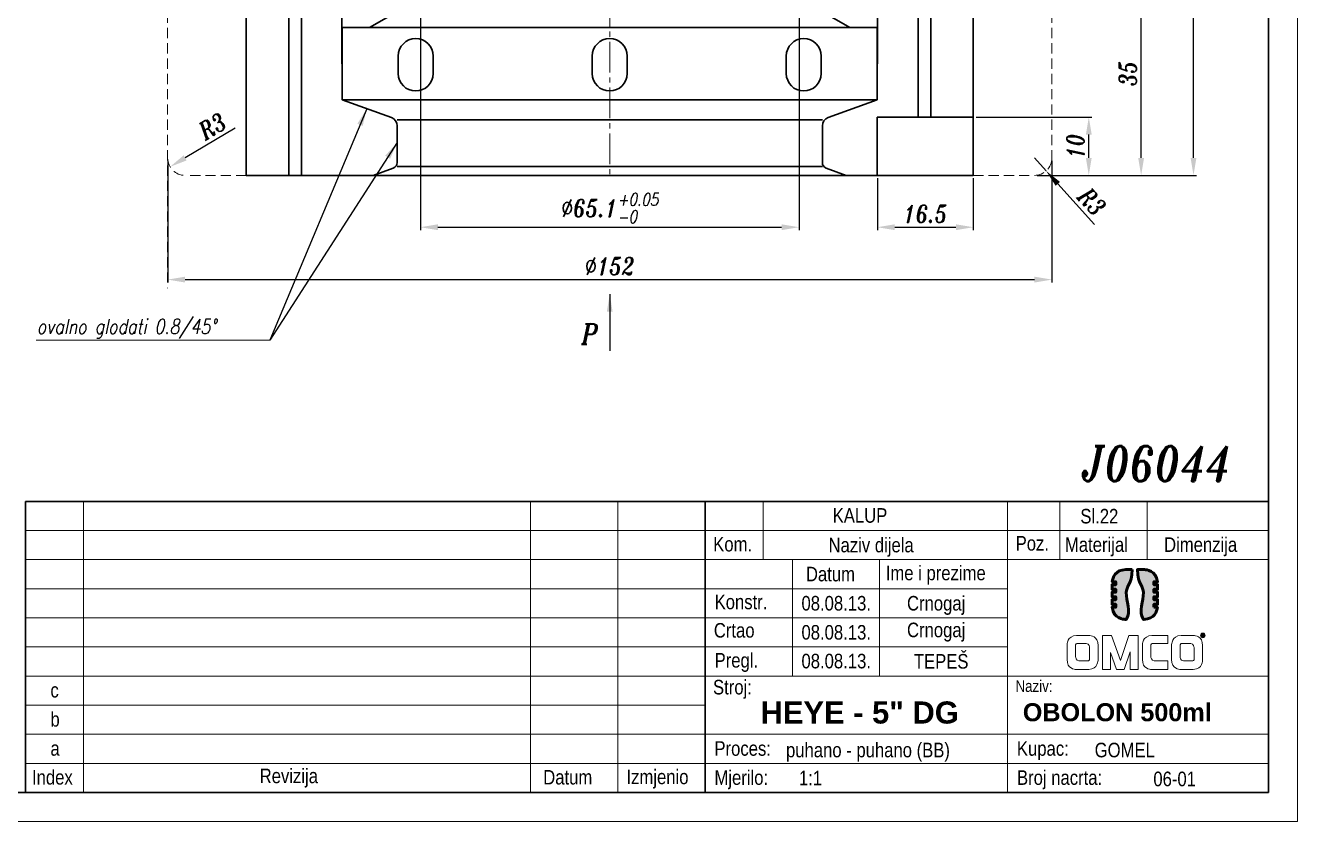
# Model space of a CAD drawing. Extents: x -234 to 800, y -95 to 506.
# Drawn here: x 212.8 to 431.5, y -94.1 to 42.6 of the extents above; entities that cross this region are included whole.
import ezdxf

# ---------------------------------------------------------------- set-up
doc = ezdxf.new("R2010")
doc.units = 0
doc.header["$LTSCALE"] = 7
doc.header["$MEASUREMENT"] = 0
doc.linetypes.add('CENTER2', pattern=[1.125, 0.75, -0.125, 0.125, -0.125])
doc.linetypes.add('HIDDEN', pattern=[0.375, 0.25, -0.125])
doc.layers.get('0').update_dxf_attribs({"linetype": 'CONTINUOUS', "lineweight": 15})
for name, color, linetype, lineweight in [('1', 1, 'CENTER2', 15), ('2', 2, 'HIDDEN', 15), ('3', 3, 'CONTINUOUS', 30), ('4', 5, 'CONTINUOUS', 50)]:
    doc.layers.add(name, color=color, linetype=linetype, lineweight=lineweight)
doc.styles.add('ITALICT', font='ITALICT.shx', dxfattribs={"width": 0.8, "height": 3})
doc.styles.get("Standard").update_dxf_attribs({"font": 'isocp.shx', "height": 3})
doc.styles.add('style2', font='swissc.ttf')
doc.dimstyles.get("Standard").update_dxf_attribs({"dimtxt": 3, "dimasz": 3, "dimexe": 0.5, "dimexo": 0.5, "dimgap": 0.8, "dimtad": 1, "dimdsep": 46, "dimtxsty": 'ITALICT', "dimcen": 0.09, "dimazin": 2, "dimtfac": 1, "dimtmove": 0, "dimatfit": 3, "dimfxl": 0, "dimtolj": 1, "dimtzin": 0, "dimarcsym": 0})

# ---------------------------------------------------------------- blocks, each defined once
blk = doc.blocks.new('*D34')
at = {"color": 0, "lineweight": -2}
for p, q in [((280.71, 46.83), (280.71, 7.47)), ((345.81, 46.83), (345.81, 7.47)), ((283.71, 7.97), (342.81, 7.97))]:
    blk.add_line(p, q, dxfattribs=at)
at = {"color": 0}
for points in [[(283.71, 8.47), (283.71, 7.47), (280.71, 7.97)], [(342.81, 8.47), (342.81, 7.47), (345.81, 7.97)]]:
    blk.add_solid(points, dxfattribs=at)
at = {"color": 0, "insert": (313.26, 11.25), "char_height": 3, "attachment_point": 5, "style": 'ITALICT'}
blk.add_mtext('\\A1;%%c65.1{}{\\H0.71x;\\C3;\\S+0.05^ -0;}', dxfattribs=at)
blk = doc.blocks.new('*D44')
at = {"color": 0, "lineweight": -2}
for p, q in [((368.94, 76.88), (414.11, 76.88)), ((413.61, 19.88), (413.61, 73.88)), ((386.76, 16.88), (414.11, 16.88))]:
    blk.add_line(p, q, dxfattribs=at)
at = {"color": 0}
for points in [[(413.11, 73.88), (414.11, 73.88), (413.61, 76.88)], [(413.11, 19.88), (414.11, 19.88), (413.61, 16.88)]]:
    blk.add_solid(points, dxfattribs=at)
at = {"color": 0, "insert": (411.31, 46.88), "char_height": 3, "attachment_point": 5, "rotation": 90, "style": 'ITALICT'}
blk.add_mtext('\\A1;60', dxfattribs=at)
blk = doc.blocks.new('*D47')
at = {"color": 0, "lineweight": -2}
for p, q in [((366.76, 51.88), (405.11, 51.88)), ((404.61, 19.88), (404.61, 48.88)), ((386.76, 16.88), (405.11, 16.88))]:
    blk.add_line(p, q, dxfattribs=at)
at = {"color": 0}
for points in [[(404.11, 48.88), (405.11, 48.88), (404.61, 51.88)], [(404.11, 19.88), (405.11, 19.88), (404.61, 16.88)]]:
    blk.add_solid(points, dxfattribs=at)
at = {"color": 0, "insert": (402.31, 34.38), "char_height": 3, "attachment_point": 5, "rotation": 90, "style": 'ITALICT'}
blk.add_mtext('\\A1;35', dxfattribs=at)
blk = doc.blocks.new('*D61')
at = {"color": 0, "lineweight": -2}
for p, q in [((237.26, 19.38), (237.26, -1.53)), ((389.26, 19.38), (389.26, -1.53)), ((240.26, -1.03), (386.26, -1.03))]:
    blk.add_line(p, q, dxfattribs=at)
at = {"color": 0}
for points in [[(240.26, -0.53), (240.26, -1.53), (237.26, -1.03)], [(386.26, -0.53), (386.26, -1.53), (389.26, -1.03)]]:
    blk.add_solid(points, dxfattribs=at)
at = {"color": 0, "insert": (313.26, 1.27), "char_height": 3, "attachment_point": 5, "style": 'ITALICT'}
blk.add_mtext('\\A1;%%c152', dxfattribs=at)
blk = doc.blocks.new('*D70')
at = {"color": 0, "lineweight": -2}
blk.add_line((248.86, 24.97), (240.26, 19.88), dxfattribs=at)
at = {"color": 0}
blk.add_solid([(240, 20.31), (240.51, 19.44), (237.67, 18.35)], dxfattribs=at)
at = {"color": 0, "insert": (244.94, 25.32), "char_height": 3, "attachment_point": 5, "rotation": 30.5991, "style": 'ITALICT'}
blk.add_mtext('\\A1;R3', dxfattribs=at)
blk = doc.blocks.new('*D92')
at = {"color": 0, "lineweight": -2}
for p, q in [((359.26, 16.38), (359.26, 7.47)), ((375.76, 16.38), (375.76, 7.47)), ((362.26, 7.97), (372.76, 7.97))]:
    blk.add_line(p, q, dxfattribs=at)
at = {"color": 0}
for points in [[(362.26, 8.47), (362.26, 7.47), (359.26, 7.97)], [(372.76, 8.47), (372.76, 7.47), (375.76, 7.97)]]:
    blk.add_solid(points, dxfattribs=at)
at = {"color": 0, "insert": (367.51, 10.27), "char_height": 3, "attachment_point": 5, "style": 'ITALICT'}
blk.add_mtext('\\A1;16.5', dxfattribs=at)
blk = doc.blocks.new('*D93')
at = {"color": 0, "lineweight": -2}
for p, q in [((386.26, 19.88), (388.27, 17.65)), ((396.58, 8.45), (390.28, 15.42))]:
    blk.add_line(p, q, dxfattribs=at)
at = {"color": 0}
blk.add_solid([(390.65, 15.76), (389.91, 15.09), (388.27, 17.65)], dxfattribs=at)
at = {"color": 0, "insert": (396.14, 12.37), "char_height": 3, "attachment_point": 5, "rotation": 312.1208, "style": 'ITALICT'}
blk.add_mtext('\\A1;R3', dxfattribs=at)
blk = doc.blocks.new('*D94')
at = {"color": 0, "lineweight": -2}
for p, q in [((376.26, 26.88), (396.11, 26.88)), ((395.61, 19.88), (395.61, 23.88)), ((386.76, 16.88), (396.11, 16.88))]:
    blk.add_line(p, q, dxfattribs=at)
at = {"color": 0}
for points in [[(395.11, 23.88), (396.11, 23.88), (395.61, 26.88)], [(395.11, 19.88), (396.11, 19.88), (395.61, 16.88)]]:
    blk.add_solid(points, dxfattribs=at)
at = {"color": 0, "insert": (393.31, 21.88), "char_height": 3, "attachment_point": 5, "rotation": 90, "style": 'ITALICT'}
blk.add_mtext('\\A1;10', dxfattribs=at)

msp = doc.modelspace()

# ---------------------------------------------------------------- hatches: boundary and pattern name
at = {"layer": '4'}
h = msp.add_hatch(color=142, dxfattribs=at)
edge = h.paths.add_edge_path()
edge.add_spline(control_points=[(399.6271, -57.3266), (399.6271, -57.3266), (399.6271, -57.3266), (399.6271, -57.3266), (399.6271, -57.3266), (399.8498, -59.2961), (401.5897, -59.3975), (401.8468, -59.3975), (401.8468, -59.3975), (401.8468, -59.3975), (402.0398, -59.3975), (402.0398, -59.3975), (402.0398, -59.3975), (402.9534, -58.0838), (402.0332, -56.1691), (402.0332, -54.8003), (402.0332, -54.8003), (402.0332, -53.7254), (402.9796, -53.4377), (403.0833, -50.8583), (403.0833, -50.8583), (401.9914, -50.8583), (401.9914, -50.8583), (401.9914, -50.8583), (400.1482, -50.8583), (399.728, -52.28), (399.632, -52.9292)], knot_values=[0.8095238, 0.8095238, 0.8095238, 0.8095238, 0.80952381, 0.80952381, 0.80952381, 0.80952381, 0.85714286, 0.85714286, 0.85714286, 0.85714286, 0.9047619, 0.9047619, 0.9047619, 0.9047619, 0.95238095, 0.95238095, 0.95238095, 0.95238095, 1, 1, 1, 1.04761905, 1.04761905, 1.04761905, 1.04761905, 1.0952381, 1.0952381, 1.0952381, 1.0952381], degree=3, periodic=0)
edge.add_spline(control_points=[(399.632, -52.9292), (399.632, -52.9292), (400.257, -52.9292), (400.257, -52.9292)], knot_values=[0.0952381, 0.0952381, 0.0952381, 0.0952381, 0.14285714, 0.14285714, 0.14285714, 0.14285714], degree=3, periodic=0)
edge.add_spline(control_points=[(400.257, -52.9292), (400.257, -52.9292), (400.257, -52.9292), (400.257, -52.9292), (400.257, -52.9292), (400.257, -52.9292), (400.257, -53.4522), (400.257, -53.4522)], knot_values=[0.14285714, 0.14285714, 0.14285714, 0.14285714, 0.14285714, 0.14285714, 0.14285714, 0.14285714, 0.19047619, 0.19047619, 0.19047619, 0.19047619], degree=3, periodic=0)
edge.add_spline(control_points=[(400.257, -53.4522), (400.257, -53.4522), (400.257, -53.4522), (400.257, -53.4522), (400.257, -53.4522), (400.257, -53.4522), (399.6033, -53.4522), (399.6033, -53.4522)], knot_values=[0.19047619, 0.19047619, 0.19047619, 0.19047619, 0.19047619, 0.19047619, 0.19047619, 0.19047619, 0.23809523, 0.23809523, 0.23809523, 0.23809523], degree=3, periodic=0)
edge.add_spline(control_points=[(399.6033, -53.4522), (399.6033, -53.4522), (399.6033, -53.4522), (399.6033, -53.4522), (399.6033, -53.4522), (399.6033, -53.4522), (399.6033, -54.2207), (399.6033, -54.2207)], knot_values=[0.23809523, 0.23809523, 0.23809523, 0.23809523, 0.23809524, 0.23809524, 0.23809524, 0.23809524, 0.28571428, 0.28571428, 0.28571428, 0.28571428], degree=3, periodic=0)
edge.add_spline(control_points=[(399.6033, -54.2207), (399.6033, -54.2207), (399.6033, -54.2207), (399.6033, -54.2207), (399.6033, -54.2207), (399.6033, -54.2207), (400.257, -54.2207), (400.257, -54.2207)], knot_values=[0.28571428, 0.28571428, 0.28571428, 0.28571428, 0.28571429, 0.28571429, 0.28571429, 0.28571429, 0.33333333, 0.33333333, 0.33333333, 0.33333333], degree=3, periodic=0)
edge.add_spline(control_points=[(400.257, -54.2207), (400.257, -54.2207), (400.257, -54.2207), (400.257, -54.2207), (400.257, -54.2207), (400.257, -54.2207), (400.257, -54.7436), (400.257, -54.7436)], knot_values=[0.33333333, 0.33333333, 0.33333333, 0.33333333, 0.33333333, 0.33333333, 0.33333333, 0.33333333, 0.38095238, 0.38095238, 0.38095238, 0.38095238], degree=3, periodic=0)
edge.add_spline(control_points=[(400.257, -54.7436), (400.257, -54.7436), (400.257, -54.7436), (400.257, -54.7436), (400.257, -54.7436), (400.257, -54.7436), (399.6033, -54.7436), (399.6033, -54.7436)], knot_values=[0.38095238, 0.38095238, 0.38095238, 0.38095238, 0.38095238, 0.38095238, 0.38095238, 0.38095238, 0.42857143, 0.42857143, 0.42857143, 0.42857143], degree=3, periodic=0)
edge.add_spline(control_points=[(399.6033, -54.7436), (399.6033, -54.7436), (399.6033, -54.7436), (399.6033, -54.7436), (399.6033, -54.7436), (399.6033, -54.7436), (399.6033, -55.5121), (399.6033, -55.5121)], knot_values=[0.42857143, 0.42857143, 0.42857143, 0.42857143, 0.42857143, 0.42857143, 0.42857143, 0.42857143, 0.47619047, 0.47619047, 0.47619047, 0.47619047], degree=3, periodic=0)
edge.add_spline(control_points=[(399.6033, -55.5121), (399.6033, -55.5121), (399.6033, -55.5121), (399.6033, -55.5121), (399.6033, -55.5121), (399.6033, -55.5121), (400.257, -55.5121), (400.257, -55.5121)], knot_values=[0.47619047, 0.47619047, 0.47619047, 0.47619047, 0.47619048, 0.47619048, 0.47619048, 0.47619048, 0.52380952, 0.52380952, 0.52380952, 0.52380952], degree=3, periodic=0)
edge.add_spline(control_points=[(400.257, -55.5121), (400.257, -55.5121), (400.257, -55.5121), (400.257, -55.5121), (400.257, -55.5121), (400.257, -55.5121), (400.257, -56.0351), (400.257, -56.0351)], knot_values=[0.52380952, 0.52380952, 0.52380952, 0.52380952, 0.52380952, 0.52380952, 0.52380952, 0.52380952, 0.57142857, 0.57142857, 0.57142857, 0.57142857], degree=3, periodic=0)
edge.add_spline(control_points=[(400.257, -56.0351), (400.257, -56.0351), (400.257, -56.0351), (400.257, -56.0351), (400.257, -56.0351), (400.257, -56.0351), (399.6033, -56.0351), (399.6033, -56.0351)], knot_values=[0.57142857, 0.57142857, 0.57142857, 0.57142857, 0.57142857, 0.57142857, 0.57142857, 0.57142857, 0.61904761, 0.61904761, 0.61904761, 0.61904761], degree=3, periodic=0)
edge.add_spline(control_points=[(399.6033, -56.0351), (399.6033, -56.0351), (399.6033, -56.0351), (399.6033, -56.0351), (399.6033, -56.0351), (399.6033, -56.0351), (399.6033, -56.8036), (399.6033, -56.8036)], knot_values=[0.61904761, 0.61904761, 0.61904761, 0.61904761, 0.61904762, 0.61904762, 0.61904762, 0.61904762, 0.66666666, 0.66666666, 0.66666666, 0.66666666], degree=3, periodic=0)
edge.add_spline(control_points=[(399.6033, -56.8036), (399.6033, -56.8036), (399.6033, -56.8036), (399.6033, -56.8036), (399.6033, -56.8036), (399.6033, -56.8036), (400.257, -56.8036), (400.257, -56.8036)], knot_values=[0.66666666, 0.66666666, 0.66666666, 0.66666666, 0.66666667, 0.66666667, 0.66666667, 0.66666667, 0.71428571, 0.71428571, 0.71428571, 0.71428571], degree=3, periodic=0)
edge.add_spline(control_points=[(400.257, -56.8036), (400.257, -56.8036), (400.257, -56.8036), (400.257, -56.8036), (400.257, -56.8036), (400.257, -56.8036), (400.257, -57.3266), (400.257, -57.3266)], knot_values=[0.71428571, 0.71428571, 0.71428571, 0.71428571, 0.71428571, 0.71428571, 0.71428571, 0.71428571, 0.76190476, 0.76190476, 0.76190476, 0.76190476], degree=3, periodic=0)
edge.add_spline(control_points=[(400.257, -57.3266), (400.257, -57.3266), (400.257, -57.3266), (400.257, -57.3266), (400.257, -57.3266), (400.257, -57.3266), (399.6271, -57.3266), (399.6271, -57.3266)], knot_values=[0.76190476, 0.76190476, 0.76190476, 0.76190476, 0.76190476, 0.76190476, 0.76190476, 0.76190476, 0.8095238, 0.8095238, 0.8095238, 0.8095238], degree=3, periodic=0)
h = msp.add_hatch(color=253, dxfattribs=at)
edge = h.paths.add_edge_path()
edge.add_spline(control_points=[(406.7946, -55.5121), (406.7946, -55.5121), (406.7946, -55.5121), (406.7946, -55.5121), (406.7946, -55.5121), (406.7946, -55.5121), (407.4483, -55.5121), (407.4483, -55.5121)], knot_values=[0.23809524, 0.23809524, 0.23809524, 0.23809524, 0.23809524, 0.23809524, 0.23809524, 0.23809524, 0.28571428, 0.28571428, 0.28571428, 0.28571428], degree=3, periodic=0)
edge.add_spline(control_points=[(407.4483, -55.5121), (407.4483, -55.5121), (407.4483, -55.5121), (407.4483, -55.5121), (407.4483, -55.5121), (407.4483, -55.5121), (407.4483, -54.7436), (407.4483, -54.7436)], knot_values=[0.28571428, 0.28571428, 0.28571428, 0.28571428, 0.28571429, 0.28571429, 0.28571429, 0.28571429, 0.33333333, 0.33333333, 0.33333333, 0.33333333], degree=3, periodic=0)
edge.add_spline(control_points=[(407.4483, -54.7436), (407.4483, -54.7436), (407.4483, -54.7436), (407.4483, -54.7436), (407.4483, -54.7436), (407.4483, -54.7436), (406.7946, -54.7436), (406.7946, -54.7436)], knot_values=[0.33333333, 0.33333333, 0.33333333, 0.33333333, 0.33333333, 0.33333333, 0.33333333, 0.33333333, 0.38095237, 0.38095237, 0.38095237, 0.38095237], degree=3, periodic=0)
edge.add_spline(control_points=[(406.7946, -54.7436), (406.7946, -54.7436), (406.7946, -54.7436), (406.7946, -54.7436), (406.7946, -54.7436), (406.7946, -54.7436), (406.7946, -54.2207), (406.7946, -54.2207)], knot_values=[0.38095237, 0.38095237, 0.38095237, 0.38095237, 0.38095238, 0.38095238, 0.38095238, 0.38095238, 0.42857143, 0.42857143, 0.42857143, 0.42857143], degree=3, periodic=0)
edge.add_spline(control_points=[(406.7946, -54.2207), (406.7946, -54.2207), (406.7946, -54.2207), (406.7946, -54.2207), (406.7946, -54.2207), (406.7946, -54.2207), (407.4483, -54.2207), (407.4483, -54.2207)], knot_values=[0.42857143, 0.42857143, 0.42857143, 0.42857143, 0.42857143, 0.42857143, 0.42857143, 0.42857143, 0.47619047, 0.47619047, 0.47619047, 0.47619047], degree=3, periodic=0)
edge.add_spline(control_points=[(407.4483, -54.2207), (407.4483, -54.2207), (407.4483, -54.2207), (407.4483, -54.2207), (407.4483, -54.2207), (407.4483, -54.2207), (407.4483, -53.4522), (407.4483, -53.4522)], knot_values=[0.47619047, 0.47619047, 0.47619047, 0.47619047, 0.47619048, 0.47619048, 0.47619048, 0.47619048, 0.52380952, 0.52380952, 0.52380952, 0.52380952], degree=3, periodic=0)
edge.add_spline(control_points=[(407.4483, -53.4522), (407.4483, -53.4522), (407.4483, -53.4522), (407.4483, -53.4522), (407.4483, -53.4522), (407.4483, -53.4522), (406.7946, -53.4522), (406.7946, -53.4522)], knot_values=[0.52380952, 0.52380952, 0.52380952, 0.52380952, 0.52380952, 0.52380952, 0.52380952, 0.52380952, 0.57142857, 0.57142857, 0.57142857, 0.57142857], degree=3, periodic=0)
edge.add_spline(control_points=[(406.7946, -53.4522), (406.7946, -53.4522), (406.7946, -53.4522), (406.7946, -53.4522), (406.7946, -53.4522), (406.7946, -53.4522), (406.7946, -52.9292), (406.7946, -52.9292)], knot_values=[0.57142857, 0.57142857, 0.57142857, 0.57142857, 0.57142857, 0.57142857, 0.57142857, 0.57142857, 0.61904761, 0.61904761, 0.61904761, 0.61904761], degree=3, periodic=0)
edge.add_spline(control_points=[(406.7946, -52.9292), (406.7946, -52.9292), (406.7946, -52.9292), (406.7946, -52.9292), (406.7946, -52.9292), (406.7946, -52.9292), (407.4226, -52.9292), (407.4226, -52.9292)], knot_values=[0.61904761, 0.61904761, 0.61904761, 0.61904761, 0.61904762, 0.61904762, 0.61904762, 0.61904762, 0.66666666, 0.66666666, 0.66666666, 0.66666666], degree=3, periodic=0)
edge.add_spline(control_points=[(407.4226, -52.9292), (407.4226, -52.9292), (407.4226, -52.9292), (407.4226, -52.9292), (407.4226, -52.9292), (407.1927, -50.9726), (405.4614, -50.8583), (405.2048, -50.8583), (405.2048, -50.8583), (405.2048, -50.8583), (403.968, -50.8583), (403.968, -50.8583)], knot_values=[0.66666666, 0.66666666, 0.66666666, 0.66666666, 0.66666667, 0.66666667, 0.66666667, 0.66666667, 0.71428571, 0.71428571, 0.71428571, 0.71428571, 0.76190476, 0.76190476, 0.76190476, 0.76190476], degree=3, periodic=0)
edge.add_spline(control_points=[(403.968, -50.8583), (403.968, -50.8583), (403.968, -50.8583), (403.968, -50.8583), (403.968, -50.8583), (404.0718, -53.4377), (405.0187, -53.7254), (405.0187, -54.8003), (405.0187, -54.8003), (405.0187, -56.1691), (404.0982, -58.0838), (405.0118, -59.3975), (405.0118, -59.3975), (405.0118, -59.3975), (405.0745, -59.3975), (405.0745, -59.3975), (405.0745, -59.3975), (406.9177, -59.3975), (407.3294, -57.9758), (407.4214, -57.3266)], knot_values=[0.76190476, 0.76190476, 0.76190476, 0.76190476, 0.76190476, 0.76190476, 0.76190476, 0.76190476, 0.80952381, 0.80952381, 0.80952381, 0.80952381, 0.85714286, 0.85714286, 0.85714286, 0.85714286, 0.9047619, 0.9047619, 0.9047619, 0.9047619, 0.95238095, 0.95238095, 0.95238095, 0.95238095], degree=3, periodic=0)
edge.add_spline(control_points=[(407.4214, -57.3266), (407.4214, -57.3266), (406.7946, -57.3266), (406.7946, -57.3266), (406.7946, -57.3266), (406.7946, -56.8036), (406.7946, -56.8036)], knot_values=[0.95238095, 0.95238095, 0.95238095, 0.95238095, 1, 1, 1, 1.04761905, 1.04761905, 1.04761905, 1.04761905], degree=3, periodic=0)
edge.add_spline(control_points=[(406.7946, -56.8036), (406.7946, -56.8036), (406.7946, -56.8036), (406.7946, -56.8036), (406.7946, -56.8036), (406.7946, -56.8036), (407.4483, -56.8036), (407.4483, -56.8036)], knot_values=[0.04761905, 0.04761905, 0.04761905, 0.04761905, 0.04761905, 0.04761905, 0.04761905, 0.04761905, 0.09523809, 0.09523809, 0.09523809, 0.09523809], degree=3, periodic=0)
edge.add_spline(control_points=[(407.4483, -56.8036), (407.4483, -56.8036), (407.4483, -56.8036), (407.4483, -56.8036), (407.4483, -56.8036), (407.4483, -56.8036), (407.4483, -56.0351), (407.4483, -56.0351)], knot_values=[0.09523809, 0.09523809, 0.09523809, 0.09523809, 0.0952381, 0.0952381, 0.0952381, 0.0952381, 0.14285714, 0.14285714, 0.14285714, 0.14285714], degree=3, periodic=0)
edge.add_spline(control_points=[(407.4483, -56.0351), (407.4483, -56.0351), (407.4483, -56.0351), (407.4483, -56.0351), (407.4483, -56.0351), (407.4483, -56.0351), (406.7946, -56.0351), (406.7946, -56.0351)], knot_values=[0.14285714, 0.14285714, 0.14285714, 0.14285714, 0.14285714, 0.14285714, 0.14285714, 0.14285714, 0.19047619, 0.19047619, 0.19047619, 0.19047619], degree=3, periodic=0)
edge.add_spline(control_points=[(406.7946, -56.0351), (406.7946, -56.0351), (406.7946, -56.0351), (406.7946, -56.0351), (406.7946, -56.0351), (406.7946, -56.0351), (406.7946, -55.5121), (406.7946, -55.5121)], knot_values=[0.19047619, 0.19047619, 0.19047619, 0.19047619, 0.19047619, 0.19047619, 0.19047619, 0.19047619, 0.23809524, 0.23809524, 0.23809524, 0.23809524], degree=3, periodic=0)

# ---------------------------------------------------------------- linework, layer by layer
for p, q in [((431.4997, 506.465), (431.4997, -94.1371)), ((214.6292, -11.4259), (254.8282, -11.4259)), ((222.8161, -39.1371), (222.8161, -89.1371)), ((299.6579, -39.1371), (299.6579, -89.1371)), ((314.6579, -39.1371), (314.6579, -89.1371)), ((339.6579, -39.1371), (339.6579, -49.1371)), ((381.6579, -39.1371), (381.6579, -89.1371)), ((390.6579, -39.1371), (390.6579, -49.1371)), ((405.6579, -39.1371), (405.6579, -49.1371)), ((212.8161, -44.1371), (426.4997, -44.1371)), ((426.4997, -49.1371), (212.8161, -49.1371)), ((344.6579, -49.1371), (344.6579, -69.1371)), ((359.6579, -49.1371), (359.6579, -69.1371)), ((212.8161, -54.1371), (381.6579, -54.1371)), ((212.8161, -59.1371), (381.6579, -59.1371)), ((212.8161, -64.1371), (381.6579, -64.1371)), ((212.8161, -69.1371), (426.4997, -69.1371)), ((329.6579, -74.1371), (212.8161, -74.1371)), ((212.8161, -79.1371), (426.4997, -79.1371)), ((212.8161, -84.1371), (426.4997, -84.1371)), ((11.4997, -94.1371), (431.4997, -94.1371))]:
    msp.add_line(p, q)
for points, knots in [([(395.5926, -67.9977), (395.5926, -67.9977), (393.395, -67.9977), (393.395, -67.9977), (393.395, -67.9977), (393.2078, -67.9977), (391.8675, -67.9191), (391.8675, -66.2929), (391.8675, -66.2929), (391.8675, -66.2929), (391.8675, -63.8095), (391.8675, -63.8095), (391.8675, -63.8095), (391.8675, -63.8095), (391.8675, -62.1834), (393.4934, -62.1834), (393.4934, -62.1834), (393.4934, -62.1834), (395.6813, -62.1834), (395.6813, -62.1834), (395.6813, -62.1834), (395.8685, -62.1834), (397.2088, -62.2722), (397.2088, -63.8982), (397.2088, -63.8982), (397.2088, -63.8982), (397.2088, -66.3717), (397.2088, -66.3717), (397.2088, -66.3717), (397.2088, -66.3717), (397.2187, -67.9977), (395.5926, -67.9977)], [0, 0, 0, 0, 0.125, 0.125, 0.125, 0.125, 0.25, 0.25, 0.25, 0.25, 0.375, 0.375, 0.375, 0.375, 0.5, 0.5, 0.5, 0.5, 0.625, 0.625, 0.625, 0.625, 0.75, 0.75, 0.75, 0.75, 0.875, 0.875, 0.875, 0.875, 1, 1, 1, 1]), ([(402.7472, -67.9977), (402.7472, -67.9977), (402.7472, -64.9526), (402.7472, -64.9526), (402.7472, -64.9526), (402.7472, -64.9526), (401.6829, -67.9977), (401.6829, -67.9977), (401.6829, -67.9977), (401.6829, -67.9977), (400.4017, -67.9977), (400.4017, -67.9977), (400.4017, -67.9977), (400.4017, -67.9977), (399.3178, -65.0904), (399.3178, -65.0904), (399.3178, -65.0904), (399.3178, -65.0904), (399.3178, -67.9977), (399.3178, -67.9977), (399.3178, -67.9977), (399.3178, -67.9977), (397.9478, -67.9977), (397.9478, -67.9977), (397.9478, -67.9977), (397.9478, -67.9977), (397.9478, -62.1834), (397.9478, -62.1834), (397.9478, -62.1834), (397.9478, -62.1834), (399.5344, -62.1834), (399.5344, -62.1834), (399.5344, -62.1834), (399.5344, -62.1834), (401.0619, -66.4704), (401.0619, -66.4704), (401.0619, -66.4704), (401.0619, -66.4704), (402.5205, -62.1834), (402.5205, -62.1834), (402.5205, -62.1834), (402.5205, -62.1834), (404.0778, -62.1834), (404.0778, -62.1834), (404.0778, -62.1834), (404.0778, -62.1834), (404.0778, -67.9977), (404.0778, -67.9977), (404.0778, -67.9977), (404.0778, -67.9977), (402.7472, -67.9977), (402.7472, -67.9977)], [0, 0, 0, 0, 0.07692308, 0.07692308, 0.07692308, 0.07692308, 0.15384615, 0.15384615, 0.15384615, 0.15384615, 0.23076923, 0.23076923, 0.23076923, 0.23076923, 0.30769231, 0.30769231, 0.30769231, 0.30769231, 0.38461538, 0.38461538, 0.38461538, 0.38461538, 0.46153846, 0.46153846, 0.46153846, 0.46153846, 0.53846154, 0.53846154, 0.53846154, 0.53846154, 0.61538462, 0.61538462, 0.61538462, 0.61538462, 0.69230769, 0.69230769, 0.69230769, 0.69230769, 0.76923077, 0.76923077, 0.76923077, 0.76923077, 0.84615385, 0.84615385, 0.84615385, 0.84615385, 0.92307692, 0.92307692, 0.92307692, 0.92307692, 1, 1, 1, 1]), ([(409.2024, -66.5197), (409.2024, -66.5197), (406.8665, -66.5197), (406.8665, -66.5197), (406.8665, -66.5197), (406.2948, -66.5197), (406.2948, -65.8592), (406.2948, -65.8592), (406.2948, -65.8592), (406.2948, -65.8592), (406.2948, -63.7602), (406.2948, -63.7602), (406.2948, -63.7602), (406.2948, -63.573), (406.4822, -63.5632), (406.4822, -63.5632), (406.4822, -63.5632), (406.4822, -63.5632), (409.2024, -63.5632), (409.2024, -63.5632), (409.2024, -63.5632), (409.2024, -63.5632), (409.2024, -62.1834), (409.2024, -62.1834), (409.2024, -62.1834), (409.2024, -62.1834), (406.4429, -62.1834), (406.4429, -62.1834), (406.4429, -62.1834), (404.8168, -62.1834), (404.8168, -63.8095), (404.8168, -63.8095), (404.8168, -63.8095), (404.8168, -63.8095), (404.8168, -66.2929), (404.8168, -66.2929), (404.8168, -66.2929), (404.8168, -67.9191), (406.157, -67.9977), (406.3442, -67.9977), (406.3442, -67.9977), (406.3442, -67.9977), (409.2024, -67.9977), (409.2024, -67.9977), (409.2024, -67.9977), (409.2024, -67.9977), (409.2024, -66.5197), (409.2024, -66.5197)], [0, 0, 0, 0, 0.08333333, 0.08333333, 0.08333333, 0.08333333, 0.16666667, 0.16666667, 0.16666667, 0.16666667, 0.25, 0.25, 0.25, 0.25, 0.33333333, 0.33333333, 0.33333333, 0.33333333, 0.41666667, 0.41666667, 0.41666667, 0.41666667, 0.5, 0.5, 0.5, 0.5, 0.58333333, 0.58333333, 0.58333333, 0.58333333, 0.66666667, 0.66666667, 0.66666667, 0.66666667, 0.75, 0.75, 0.75, 0.75, 0.83333333, 0.83333333, 0.83333333, 0.83333333, 0.91666667, 0.91666667, 0.91666667, 0.91666667, 1, 1, 1, 1]), ([(413.5678, -67.9977), (413.5678, -67.9977), (411.3702, -67.9977), (411.3702, -67.9977), (411.3702, -67.9977), (411.183, -67.9977), (409.8429, -67.9191), (409.8429, -66.2929), (409.8429, -66.2929), (409.8429, -66.2929), (409.843, -63.8095), (409.843, -63.8095), (409.843, -63.8095), (409.843, -63.8095), (409.8429, -62.1834), (411.4688, -62.1834), (411.4688, -62.1834), (411.4688, -62.1834), (413.6567, -62.1834), (413.6567, -62.1834), (413.6567, -62.1834), (413.8438, -62.1834), (415.1841, -62.2722), (415.1841, -63.8982), (415.1841, -63.8982), (415.1841, -63.8982), (415.1841, -66.3717), (415.1841, -66.3717), (415.1841, -66.3717), (415.1841, -66.3717), (415.1939, -67.9977), (413.5678, -67.9977)], [0, 0, 0, 0, 0.125, 0.125, 0.125, 0.125, 0.25, 0.25, 0.25, 0.25, 0.375, 0.375, 0.375, 0.375, 0.5, 0.5, 0.5, 0.5, 0.625, 0.625, 0.625, 0.625, 0.75, 0.75, 0.75, 0.75, 0.875, 0.875, 0.875, 0.875, 1, 1, 1, 1]), ([(415.2073, -62.5524), (414.9908, -62.5524), (414.8151, -62.3765), (414.8151, -62.1602), (414.8151, -62.1602), (414.8151, -61.9438), (414.9908, -61.768), (415.2073, -61.768), (415.2073, -61.768), (415.4238, -61.768), (415.5996, -61.9438), (415.5996, -62.1602), (415.5996, -62.1602), (415.5996, -62.3765), (415.4238, -62.5524), (415.2073, -62.5524)], [0, 0, 0, 0, 0.25, 0.25, 0.25, 0.25, 0.5, 0.5, 0.5, 0.5, 0.75, 0.75, 0.75, 0.75, 1, 1, 1, 1]), ([(415.2073, -61.8544), (415.0396, -61.8544), (414.9016, -61.9924), (414.9016, -62.1602), (414.9016, -62.1602), (414.9016, -62.3279), (415.0396, -62.4657), (415.2073, -62.4657), (415.2073, -62.4657), (415.3751, -62.4657), (415.5131, -62.3279), (415.5131, -62.1602), (415.5131, -62.1602), (415.5131, -61.9924), (415.3751, -61.8544), (415.2073, -61.8544)], [0, 0, 0, 0, 0.25, 0.25, 0.25, 0.25, 0.5, 0.5, 0.5, 0.5, 0.75, 0.75, 0.75, 0.75, 1, 1, 1, 1]), ([(415.2965, -62.2277), (415.2965, -62.2277), (415.3778, -62.352), (415.3778, -62.352), (415.3778, -62.352), (415.3778, -62.352), (415.2695, -62.352), (415.2695, -62.352), (415.2695, -62.352), (415.2695, -62.352), (415.202, -62.2413), (415.202, -62.2413), (415.202, -62.2413), (415.202, -62.2413), (415.1585, -62.2413), (415.1585, -62.2413), (415.1585, -62.2413), (415.1585, -62.2413), (415.1585, -62.352), (415.1585, -62.352), (415.1585, -62.352), (415.1585, -62.352), (415.0612, -62.352), (415.0612, -62.352), (415.0612, -62.352), (415.0612, -62.352), (415.0612, -61.9546), (415.0612, -61.9546), (415.0612, -61.9546), (415.0612, -61.9546), (415.2344, -61.9546), (415.2344, -61.9546), (415.2344, -61.9546), (415.2668, -61.9546), (415.3859, -61.9546), (415.3859, -62.0978), (415.3859, -62.0978), (415.3859, -62.1735), (415.34, -62.2113), (415.2965, -62.2277)], [0, 0, 0, 0, 0.1, 0.1, 0.1, 0.1, 0.2, 0.2, 0.2, 0.2, 0.3, 0.3, 0.3, 0.3, 0.4, 0.4, 0.4, 0.4, 0.5, 0.5, 0.5, 0.5, 0.6, 0.6, 0.6, 0.6, 0.7, 0.7, 0.7, 0.7, 0.8, 0.8, 0.8, 0.8, 0.9, 0.9, 0.9, 0.9, 1, 1, 1, 1]), ([(415.21, -62.0383), (415.21, -62.0383), (415.1585, -62.0383), (415.1585, -62.0383), (415.1585, -62.0383), (415.1585, -62.0383), (415.1585, -62.1627), (415.1585, -62.1627), (415.1585, -62.1627), (415.1585, -62.1627), (415.21, -62.1627), (415.21, -62.1627), (415.21, -62.1627), (415.2614, -62.1627), (415.283, -62.1438), (415.283, -62.0978), (415.283, -62.0978), (415.283, -62.0519), (415.2614, -62.0383), (415.21, -62.0383)], [0, 0, 0, 0, 0.2, 0.2, 0.2, 0.2, 0.4, 0.4, 0.4, 0.4, 0.6, 0.6, 0.6, 0.6, 0.8, 0.8, 0.8, 0.8, 1, 1, 1, 1]), ([(395.7305, -64.2332), (395.7305, -64.2332), (395.7305, -63.5632), (395.159, -63.5632), (395.159, -63.5632), (395.159, -63.5632), (393.533, -63.5632), (393.533, -63.5632), (393.533, -63.5632), (393.533, -63.5632), (393.3457, -63.573), (393.3457, -63.7602), (393.3457, -63.7602), (393.3457, -63.7602), (393.3457, -65.8592), (393.3457, -65.8592), (393.3457, -65.8592), (393.3457, -65.8592), (393.3457, -66.5197), (393.9173, -66.5197), (393.9173, -66.5197), (393.9173, -66.5197), (395.5433, -66.5197), (395.5433, -66.5197), (395.5433, -66.5197), (395.5433, -66.5197), (395.7305, -66.5197), (395.7305, -66.3324), (395.7305, -66.3324), (395.7305, -66.3324), (395.7305, -64.2332), (395.7305, -64.2332)], [0, 0, 0, 0, 0.125, 0.125, 0.125, 0.125, 0.25, 0.25, 0.25, 0.25, 0.375, 0.375, 0.375, 0.375, 0.5, 0.5, 0.5, 0.5, 0.625, 0.625, 0.625, 0.625, 0.75, 0.75, 0.75, 0.75, 0.875, 0.875, 0.875, 0.875, 1, 1, 1, 1]), ([(413.7058, -64.2332), (413.7058, -64.2332), (413.7058, -63.5632), (413.1342, -63.5632), (413.1342, -63.5632), (413.1342, -63.5632), (411.5083, -63.5632), (411.5083, -63.5632), (411.5083, -63.5632), (411.5083, -63.5632), (411.3209, -63.573), (411.3209, -63.7602), (411.3209, -63.7602), (411.3209, -63.7602), (411.3209, -65.8592), (411.3209, -65.8592), (411.3209, -65.8592), (411.3209, -65.8592), (411.3209, -66.5197), (411.8926, -66.5197), (411.8926, -66.5197), (411.8926, -66.5197), (413.5186, -66.5197), (413.5186, -66.5197), (413.5186, -66.5197), (413.5186, -66.5197), (413.7058, -66.5197), (413.7058, -66.3324), (413.7058, -66.3324), (413.7058, -66.3324), (413.7058, -64.2332), (413.7058, -64.2332)], [0, 0, 0, 0, 0.125, 0.125, 0.125, 0.125, 0.25, 0.25, 0.25, 0.25, 0.375, 0.375, 0.375, 0.375, 0.5, 0.5, 0.5, 0.5, 0.625, 0.625, 0.625, 0.625, 0.75, 0.75, 0.75, 0.75, 0.875, 0.875, 0.875, 0.875, 1, 1, 1, 1])]:
    msp.add_open_spline(points, degree=3, knots=knots)
at = {"layer": '1'}
msp.add_line((313.2561, 291.8253), (313.2561, 16.8753), dxfattribs=at)
at = {"layer": '2'}
for p, q in [((237.2561, 197.0753), (237.2561, -2.5247)), ((389.2561, 197.0753), (389.2561, 19.3753)), ((250.7561, 16.8753), (240.2561, 16.8753)), ((375.7561, 16.8753), (386.2561, 16.8753))]:
    msp.add_line(p, q, dxfattribs=at)
for centre, start, end in [((240.2561, 19.8753), 180, 270), ((386.2561, 19.8753), 270, 0)]:
    msp.add_arc(centre, 3, start, end, dxfattribs=at)
at = {"layer": '3'}
for p, q in [((426.4997, 501.465), (426.4997, -89.1371)), ((250.7561, 291.8253), (250.7561, 16.8753)), ((258.0723, 291.8253), (258.0723, 16.8753)), ((260.2561, 291.8253), (260.2561, 16.8753)), ((366.2561, 291.8253), (366.2561, 26.8753)), ((375.7561, 291.8253), (375.7561, 16.8753)), ((368.4399, 76.8753), (368.4399, 26.8753)), ((267.2061, 66.3253), (267.2061, 36.4114)), ((359.3061, 66.3253), (359.3061, 36.4114)), ((280.7061, 47.3253), (271.9592, 42.2753)), ((345.8061, 47.3253), (354.5529, 42.2753)), ((313.2561, 42.2753), (267.2561, 42.2753)), ((267.2561, 42.2753), (267.2561, 29.8748)), ((313.2561, 42.2753), (359.2561, 42.2753)), ((359.2561, 42.2753), (359.2561, 29.8748)), ((276.9036, 37.3753), (276.9036, 34.3753)), ((282.9036, 37.3753), (282.9036, 34.3753)), ((310.2561, 37.3753), (310.2561, 34.3753)), ((316.2561, 37.3753), (316.2561, 34.3753)), ((343.6086, 37.3753), (343.6086, 34.3753)), ((349.6086, 37.3753), (349.6086, 34.3753)), ((267.2561, 29.8748), (313.2561, 29.8748)), ((275.7191, 26.7945), (267.2561, 29.8748)), ((359.2561, 29.8748), (313.2561, 29.8748)), ((350.793, 26.7945), (359.2561, 29.8748)), ((313.2561, 26.4353), (276.7061, 26.4353)), ((313.2561, 26.4353), (349.8061, 26.4353)), ((359.2561, 26.8753), (359.2561, 16.8753)), ((359.2561, 26.8753), (375.7561, 26.8753)), ((276.7061, 25.385), (276.7061, 19.0755)), ((349.8061, 25.385), (349.8061, 19.0755)), ((276.0481, 18.1358), (272.5849, 16.8753)), ((276.7061, 18.3753), (313.2561, 18.3753)), ((349.8061, 18.3753), (313.2561, 18.3753)), ((350.4641, 18.1358), (353.9273, 16.8753)), ((313.2561, 16.8753), (250.7561, 16.8753)), ((313.2561, 16.8753), (375.7561, 16.8753)), ((212.8161, -39.1371), (426.4997, -39.1371)), ((212.8161, -39.1371), (212.8161, -89.1371)), ((329.6579, -39.1371), (329.6579, -89.1371)), ((426.4997, -39.1371), (426.4997, -89.1371)), ((31.4997, -89.1371), (426.4997, -89.1371)), ((212.8161, -89.1371), (426.4997, -89.1371))]:
    msp.add_line(p, q, dxfattribs=at)
for centre, radius, start, end in [((279.9036, 37.3753), 3, 0, 180), ((313.2561, 37.3753), 3, 0, 180), ((346.6086, 37.3753), 3, 0, 180), ((270.2061, 36.4114), 3, 180, 190.475314), ((356.3061, 36.4114), 3, 349.524686, 0), ((279.9036, 34.3753), 3, 180, 0), ((313.2561, 34.3753), 3, 180, 0), ((346.6086, 34.3753), 3, 180, 0), ((275.2061, 25.385), 1.5, 0, 70), ((351.3061, 25.385), 1.5, 110, 180), ((275.7061, 19.0755), 1, 290, 0), ((350.8061, 19.0755), 1, 180, 250)]:
    msp.add_arc(centre, radius, start, end, dxfattribs=at)
at = {"layer": '4', "color": 142}
msp.add_open_spline([(403.0833, -50.8583), (403.0833, -50.8583), (401.9914, -50.8583), (401.9914, -50.8583), (401.9914, -50.8583), (400.1482, -50.8583), (399.728, -52.28), (399.632, -52.9292), (399.632, -52.9292), (399.632, -52.9292), (400.257, -52.9292), (400.257, -52.9292), (400.257, -52.9292), (400.257, -52.9292), (400.257, -53.4522), (400.257, -53.4522), (400.257, -53.4522), (400.257, -53.4522), (399.6033, -53.4522), (399.6033, -53.4522), (399.6033, -53.4522), (399.6033, -53.4522), (399.6033, -54.2207), (399.6033, -54.2207), (399.6033, -54.2207), (399.6033, -54.2207), (400.257, -54.2207), (400.257, -54.2207), (400.257, -54.2207), (400.257, -54.2207), (400.257, -54.7436), (400.257, -54.7436), (400.257, -54.7436), (400.257, -54.7436), (399.6033, -54.7436), (399.6033, -54.7436), (399.6033, -54.7436), (399.6033, -54.7436), (399.6033, -55.5121), (399.6033, -55.5121), (399.6033, -55.5121), (399.6033, -55.5121), (400.257, -55.5121), (400.257, -55.5121), (400.257, -55.5121), (400.257, -55.5121), (400.257, -56.0351), (400.257, -56.0351), (400.257, -56.0351), (400.257, -56.0351), (399.6033, -56.0351), (399.6033, -56.0351), (399.6033, -56.0351), (399.6033, -56.0351), (399.6033, -56.8036), (399.6033, -56.8036), (399.6033, -56.8036), (399.6033, -56.8036), (400.257, -56.8036), (400.257, -56.8036), (400.257, -56.8036), (400.257, -56.8036), (400.257, -57.3266), (400.257, -57.3266), (400.257, -57.3266), (400.257, -57.3266), (399.6271, -57.3266), (399.6271, -57.3266), (399.6271, -57.3266), (399.8498, -59.2961), (401.5897, -59.3975), (401.8468, -59.3975), (401.8468, -59.3975), (401.8468, -59.3975), (402.0398, -59.3975), (402.0398, -59.3975), (402.0398, -59.3975), (402.9534, -58.0838), (402.0332, -56.1691), (402.0332, -54.8003), (402.0332, -54.8003), (402.0332, -53.7254), (402.9796, -53.4377), (403.0833, -50.8583)], degree=3, knots=[0, 0, 0, 0, 0.04761905, 0.04761905, 0.04761905, 0.04761905, 0.0952381, 0.0952381, 0.0952381, 0.0952381, 0.14285714, 0.14285714, 0.14285714, 0.14285714, 0.19047619, 0.19047619, 0.19047619, 0.19047619, 0.23809524, 0.23809524, 0.23809524, 0.23809524, 0.28571429, 0.28571429, 0.28571429, 0.28571429, 0.33333333, 0.33333333, 0.33333333, 0.33333333, 0.38095238, 0.38095238, 0.38095238, 0.38095238, 0.42857143, 0.42857143, 0.42857143, 0.42857143, 0.47619048, 0.47619048, 0.47619048, 0.47619048, 0.52380952, 0.52380952, 0.52380952, 0.52380952, 0.57142857, 0.57142857, 0.57142857, 0.57142857, 0.61904762, 0.61904762, 0.61904762, 0.61904762, 0.66666667, 0.66666667, 0.66666667, 0.66666667, 0.71428571, 0.71428571, 0.71428571, 0.71428571, 0.76190476, 0.76190476, 0.76190476, 0.76190476, 0.80952381, 0.80952381, 0.80952381, 0.80952381, 0.85714286, 0.85714286, 0.85714286, 0.85714286, 0.9047619, 0.9047619, 0.9047619, 0.9047619, 0.95238095, 0.95238095, 0.95238095, 0.95238095, 1, 1, 1, 1], dxfattribs=at)
at = {"layer": '4', "color": 253}
msp.add_open_spline([(406.7946, -57.3266), (406.7946, -57.3266), (406.7946, -56.8036), (406.7946, -56.8036), (406.7946, -56.8036), (406.7946, -56.8036), (407.4483, -56.8036), (407.4483, -56.8036), (407.4483, -56.8036), (407.4483, -56.8036), (407.4483, -56.0351), (407.4483, -56.0351), (407.4483, -56.0351), (407.4483, -56.0351), (406.7946, -56.0351), (406.7946, -56.0351), (406.7946, -56.0351), (406.7946, -56.0351), (406.7946, -55.5121), (406.7946, -55.5121), (406.7946, -55.5121), (406.7946, -55.5121), (407.4483, -55.5121), (407.4483, -55.5121), (407.4483, -55.5121), (407.4483, -55.5121), (407.4483, -54.7436), (407.4483, -54.7436), (407.4483, -54.7436), (407.4483, -54.7436), (406.7946, -54.7436), (406.7946, -54.7436), (406.7946, -54.7436), (406.7946, -54.7436), (406.7946, -54.2207), (406.7946, -54.2207), (406.7946, -54.2207), (406.7946, -54.2207), (407.4483, -54.2207), (407.4483, -54.2207), (407.4483, -54.2207), (407.4483, -54.2207), (407.4483, -53.4522), (407.4483, -53.4522), (407.4483, -53.4522), (407.4483, -53.4522), (406.7946, -53.4522), (406.7946, -53.4522), (406.7946, -53.4522), (406.7946, -53.4522), (406.7946, -52.9292), (406.7946, -52.9292), (406.7946, -52.9292), (406.7946, -52.9292), (407.4226, -52.9292), (407.4226, -52.9292), (407.4226, -52.9292), (407.1927, -50.9726), (405.4614, -50.8583), (405.2048, -50.8583), (405.2048, -50.8583), (405.2048, -50.8583), (403.968, -50.8583), (403.968, -50.8583), (403.968, -50.8583), (404.0718, -53.4377), (405.0187, -53.7254), (405.0187, -54.8003), (405.0187, -54.8003), (405.0187, -56.1691), (404.0982, -58.0838), (405.0118, -59.3975), (405.0118, -59.3975), (405.0118, -59.3975), (405.0745, -59.3975), (405.0745, -59.3975), (405.0745, -59.3975), (406.9177, -59.3975), (407.3294, -57.9758), (407.4214, -57.3266), (407.4214, -57.3266), (407.4214, -57.3266), (406.7946, -57.3266), (406.7946, -57.3266)], degree=3, knots=[0, 0, 0, 0, 0.04761905, 0.04761905, 0.04761905, 0.04761905, 0.0952381, 0.0952381, 0.0952381, 0.0952381, 0.14285714, 0.14285714, 0.14285714, 0.14285714, 0.19047619, 0.19047619, 0.19047619, 0.19047619, 0.23809524, 0.23809524, 0.23809524, 0.23809524, 0.28571429, 0.28571429, 0.28571429, 0.28571429, 0.33333333, 0.33333333, 0.33333333, 0.33333333, 0.38095238, 0.38095238, 0.38095238, 0.38095238, 0.42857143, 0.42857143, 0.42857143, 0.42857143, 0.47619048, 0.47619048, 0.47619048, 0.47619048, 0.52380952, 0.52380952, 0.52380952, 0.52380952, 0.57142857, 0.57142857, 0.57142857, 0.57142857, 0.61904762, 0.61904762, 0.61904762, 0.61904762, 0.66666667, 0.66666667, 0.66666667, 0.66666667, 0.71428571, 0.71428571, 0.71428571, 0.71428571, 0.76190476, 0.76190476, 0.76190476, 0.76190476, 0.80952381, 0.80952381, 0.80952381, 0.80952381, 0.85714286, 0.85714286, 0.85714286, 0.85714286, 0.9047619, 0.9047619, 0.9047619, 0.9047619, 0.95238095, 0.95238095, 0.95238095, 0.95238095, 1, 1, 1, 1], dxfattribs=at)

# ---------------------------------------------------------------- texts
at = {"style": 'ITALICT', "width": 0.8}
for s, height, p in [('ovalno glodati 0.8/45%%d', 2.5, (214.7554, -10.3292)), ('P', 3.5, (308.386, -12.1052)), ('J06044', 6, (394.4453, -35.6309))]:
    msp.add_text(s, height=height, dxfattribs=at).set_placement(p)
at = {"style": 'style2'}
for s, height, p in [('KALUP', 2.5, (351.5836, -42.7969)), ('Sl.22', 2.5, (394.158, -42.9214)), ('Kom.', 2.5, (331.042, -47.7322)), ('Naziv dijela', 2.5, (350.8703, -47.8833)), ('Poz.', 2.5, (383.0367, -47.5867)), ('Materijal', 2.5, (391.5127, -47.8085)), ('Dimenzija', 2.5, (408.5524, -47.804)), ('Ime i prezime', 2.5, (360.706, -52.6783)), ('Datum', 2.5, (346.9823, -52.8664)), ('Konstr.', 2.5, (331.2841, -57.6522)), ('08.08.13.', 2.5, (346.2169, -57.8825)), ('Crnogaj', 2.5, (364.3597, -57.8825)), ('Crtao', 2.5, (331.1511, -62.5351)), ('08.08.13.', 2.5, (346.2169, -62.8792)), ('Crnogaj', 2.5, (364.3597, -62.4677)), ('Pregl.', 2.5, (331.2841, -67.6839)), ('08.08.13.', 2.5, (346.2169, -67.817)), ('TEPEŠ', 2.5, (365.5371, -67.8566)), ('Stroj:', 2.5, (331.0118, -72.2925)), ('Naziv:', 2, (383.0118, -71.8652)), ('c', 2.5, (217.1073, -72.8232)), ('b', 2.5, (217.1073, -77.8232)), ('a', 2.5, (217.1073, -82.8232)), ('Proces:', 2.5, (331.254, -82.8327)), ('puhano - puhano (BB)', 2.5, (343.5599, -83.1014)), ('Kupac:', 2.5, (383.254, -82.8327)), ('GOMEL', 2.5, (396.621, -83.1014)), ('Index', 2.5, (213.9321, -87.7887)), ('Revizija', 2.5, (253.0774, -87.5431)), ('Datum', 2.5, (301.8199, -87.7714)), ('Izmjenio', 2.5, (316.1326, -87.7136)), ('Mjerilo:', 2.5, (331.254, -87.8327)), ('Broj nacrta:', 2.5, (383.267, -87.8356)), ('1:1', 2.5, (345.7779, -87.9087)), ('06-01', 2.5, (406.7101, -88.0671))]:
    msp.add_text(s, height=height, dxfattribs=at).set_placement(p)
at = {"attachment_point": 1}
for s, insert, char_height, width in [('{\\fArial|b1|i0|c238|p34;HEYE - 5" DG}', (339.1811, -73.5025), 3.8, 38.107033), ('{\\fArial|b1|i0|c238|p34;OBOLON 500ml}', (384.2625, -73.8049), 3.1, 44.186058)]:
    msp.add_mtext(s, dxfattribs=dict(at, insert=insert, char_height=char_height, width=width))

# ---------------------------------------------------------------- dimensions: what is measured, and where the dimension line sits
dim = msp.add_linear_dim(base=(413.6075, 76.8753), p1=(386.2561, 16.8753), p2=(368.4399, 76.8753), angle=90, dimstyle='Standard', override={"dimtmove": 0})
dim.commit()
dim.dimension.update_dxf_attribs({"geometry": '*D44', "text_midpoint": (411.3075, 46.8753)})
for base, p2, picture, middle in [((404.6075, 51.8753), (366.2561, 51.8753), '*D47', (404.6075, 34.3753)), ((395.6075, 26.8753), (375.7561, 26.8753), '*D94', (395.6075, 21.8753))]:
    dim = msp.add_linear_dim(base=base, p1=(386.2561, 16.8753), p2=p2, angle=90, dimstyle='Standard', override={"dimtmove": 0})
    dim.commit()
    dim.dimension.update_dxf_attribs({"geometry": picture, "text_midpoint": middle, "dimtype": 160})
dim = msp.add_linear_dim(base=(345.8061, 7.9665), p1=(280.7061, 47.3253), p2=(345.8061, 47.3253), text='%%c<>{}{\\H0.71x;\\C3;\\S+0.05^ -0;}', dimstyle='Standard', override={"dimtp": 0.05, "dimtm": 0, "dimtmove": 0})
dim.commit()
dim.dimension.update_dxf_attribs({"geometry": '*D34', "text_midpoint": (313.2561, 11.2515)})
dim = msp.add_radius_dim(center=(240.2561, 19.8753), mpoint=(237.6738, 18.3482), dimstyle='Standard', override={"dimtmove": 1})
dim.commit()
dim.dimension.update_dxf_attribs({"geometry": '*D70', "text_midpoint": (246.1092, 23.3367), "dimtype": 164})
dim = msp.add_linear_dim(base=(389.2561, -1.0335), p1=(237.2561, 19.8753), p2=(389.2561, 19.8753), text='%%c<>', dimstyle='Standard', override={"dimtmove": 0})
dim.commit()
dim.dimension.update_dxf_attribs({"geometry": '*D61', "text_midpoint": (313.2561, -1.0335), "dimtype": 160})
dim = msp.add_radius_dim(center=(386.2561, 19.8753), mpoint=(388.2682, 17.6501), dimstyle='Standard')
dim.commit()
dim.dimension.update_dxf_attribs({"geometry": '*D93', "text_midpoint": (396.1445, 12.3688)})
dim = msp.add_linear_dim(base=(375.7561, 7.9665), p1=(359.2561, 16.8753), p2=(375.7561, 16.8753), dimstyle='Standard')
dim.commit()
dim.dimension.update_dxf_attribs({"geometry": '*D92', "text_midpoint": (367.5061, 10.2665)})

# ---------------------------------------------------------------- leaders
for points in [[(271.4876, 28.3347), (254.8282, -11.4259)], [(276.7061, 22.5138), (254.8282, -11.4259)], [(313.2561, -3.5265), (313.2561, -13.2577)]]:
    msp.add_leader(points, dimstyle='Standard', override={"dimgap": 0.7, "dimtad": 0})

doc.saveas('drawing.dxf')
